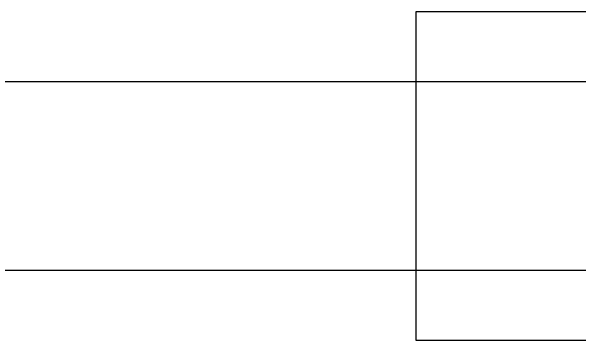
# Model space of a CAD drawing. Header units: centimetres. Extents: x -25.1 to 37.5, y -51.5 to 12.5.
# Drawn here: x 6.2 to 12.23, y -37.25 to -33.75 of the extents above; entities that cross this region are included whole.
import ezdxf

# ---------------------------------------------------------------- set-up
doc = ezdxf.new("R2010")
doc.units = ezdxf.units.CM
doc.header["$MEASUREMENT"] = 0
doc.layers.add('robot assembler v21_Sketch16', color=7, linetype='Continuous')
doc.layers.add('robot assembler v21_Sketch86', color=7, linetype='Continuous')

msp = doc.modelspace()

# ---------------------------------------------------------------- linework, layer by layer
at = {"layer": 'robot assembler v21_Sketch16'}
for p, q in [((30, -34.5, 46.9), (0, -34.5, 46.9)), ((0, -36.5, 46.9), (30, -36.5, 46.9))]:
    msp.add_line(p, q, dxfattribs=at)
at = {"layer": 'robot assembler v21_Sketch86'}
for p, q in [((10.5, -37.25, 23.9), (10.5, -33.75, 23.9)), ((10.5, -33.75, 23.9), (19.5, -33.75, 23.9)), ((19.5, -37.25, 23.9), (10.5, -37.25, 23.9))]:
    msp.add_line(p, q, dxfattribs=at)

doc.saveas('drawing.dxf')
